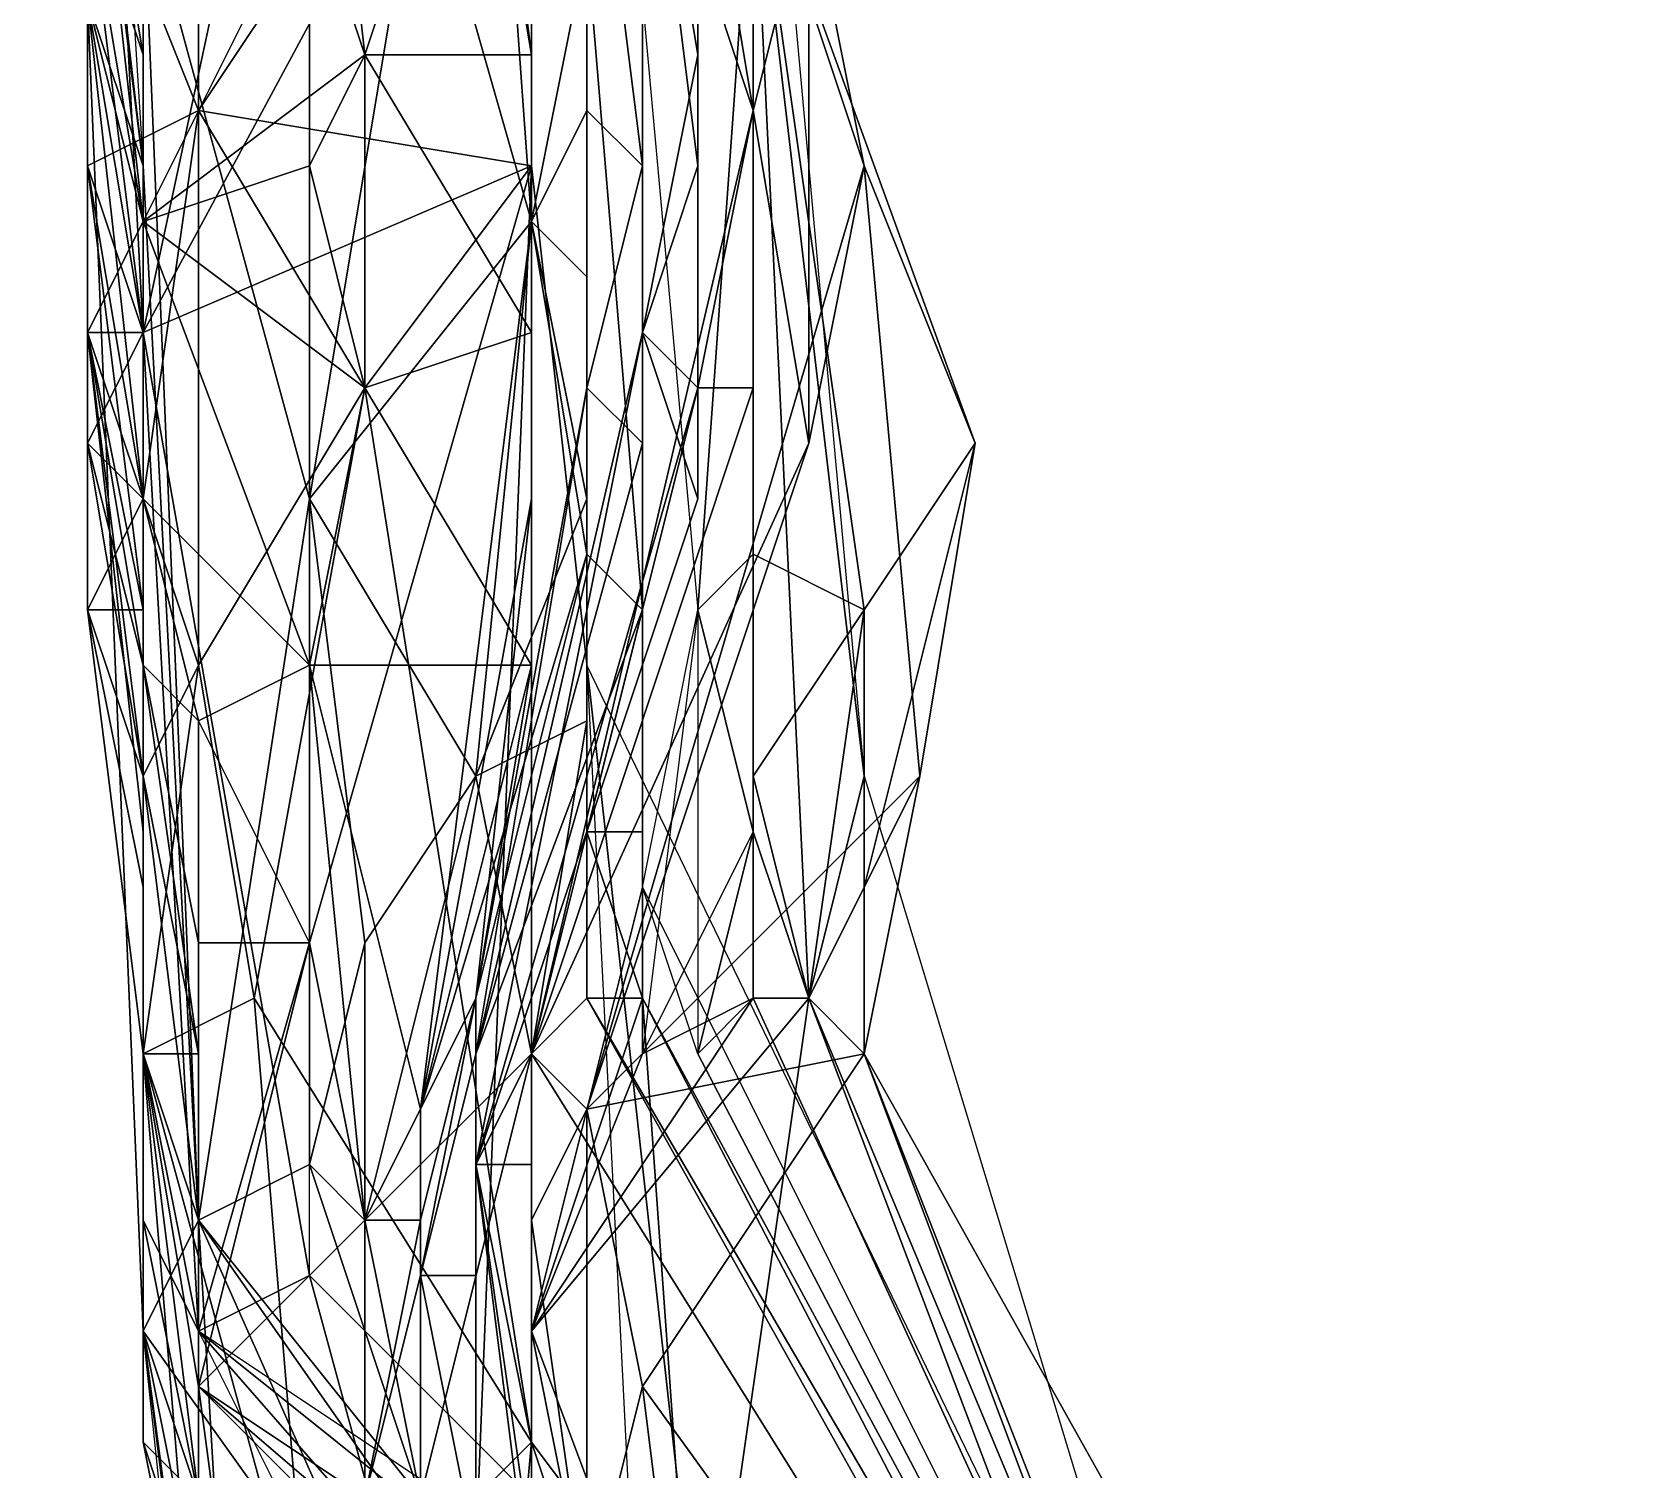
# Model space of a CAD drawing. Header units: metres. Extents: x -3.92 to 4.26, y -4.92 to 4.9.
# Drawn here: x -3.9 to -3.32, y 2.47 to 2.988 of the extents above; entities that cross this region are included whole.
import ezdxf

# ---------------------------------------------------------------- set-up
doc = ezdxf.new("R2010")
doc.units = ezdxf.units.M

msp = doc.modelspace()

# ---------------------------------------------------------------- linework, layer by layer
for points in [[(-3.86, 2.94, 0.66), (-3.9, 3.28, 0.82), (-3.86, 3.04, 0.38)], [(-3.86, 2.94, 0.66), (-3.86, 2.94, 0.8), (-3.9, 3.28, 0.82)], [(-3.88, 3, 1.12), (-3.88, 3.26, 0.94), (-3.86, 2.94, 0.8)], [(-3.86, 2.88, 1.48), (-3.88, 3.26, 1.58), (-3.72, 3.14, 1.8)], [(-3.86, 2.88, 1.48), (-3.88, 3, 1.26), (-3.88, 3.26, 1.58)], [(-3.86, 3.26, 1.82), (-3.86, 2.88, 1.62), (-3.8, 3.16, 1.8)], [(-3.86, 3.26, 1.82), (-3.86, 2.88, 1.48), (-3.86, 2.88, 1.62)], [(-3.76, 3.06, 0.06), (-3.74, 3.2, -0.06), (-3.72, 2.92, -0.04)], [(-3.72, 2.92, -0.04), (-3.74, 3.2, -0.06), (-3.7, 3.02, -0.36)], [(-3.84, 2.96, 1.86), (-3.84, 3.18, 1.88), (-3.88, 3.06, 1.8)], [(-3.72, 3.14, 1.8), (-3.84, 3.18, 1.88), (-3.84, 2.96, 1.86)], [(-3.86, 2.88, 1.62), (-3.8, 2.54, 1.82), (-3.8, 3.16, 1.8)], [(-3.78, 2.98, 0.08), (-3.8, 3.16, 0.08), (-3.74, 3.1, -0.04)], [(-3.78, 2.98, 0.08), (-3.8, 3.04, 0.14), (-3.8, 3.16, 0.08)], [(-3.64, 3.06, -1.1), (-3.64, 3.16, -1.26), (-3.6, 2.72, -1.18)], [(-3.72, 2.94, 1.78), (-3.86, 2.88, 1.48), (-3.72, 3.14, 1.8)], [(-3.72, 2.94, 1.78), (-3.72, 3.14, 1.8), (-3.84, 2.96, 1.86)], [(-3.72, 2.98, -0.18), (-3.74, 3.14, -0.12), (-3.72, 3.02, -0.26)], [(-3.72, 2.98, -0.18), (-3.72, 2.98, -0.1), (-3.74, 3.14, -0.12)], [(-3.72, 2.98, -0.1), (-3.74, 3.1, -0.04), (-3.74, 3.14, -0.12)], [(-3.72, 3.02, -0.26), (-3.72, 3.12, -0.36), (-3.72, 2.92, -0.32)], [(-3.72, 2.92, -0.32), (-3.72, 3.12, -0.36), (-3.7, 3.02, -0.44)], [(-3.7, 2.96, -0.5), (-3.7, 3.12, -0.54), (-3.7, 3.1, -0.62)], [(-3.7, 3.02, -0.44), (-3.7, 3.12, -0.54), (-3.7, 2.96, -0.5)], [(-3.86, 2.94, 0.36), (-3.88, 3.1, 0.32), (-3.86, 2.92, 0.26)], [(-3.86, 2.92, 0.26), (-3.88, 3.1, 0.32), (-3.86, 3.04, 0.26)], [(-3.86, 2.94, 0.36), (-3.86, 2.98, 0.44), (-3.88, 3.1, 0.32)], [(-3.86, 2.98, 0.44), (-3.88, 3.1, 0.52), (-3.88, 3.1, 0.32)], [(-3.86, 2.92, 0.52), (-3.88, 3.1, 0.52), (-3.86, 2.98, 0.44)], [(-3.86, 2.92, 0.52), (-3.86, 2.98, 0.58), (-3.88, 3.1, 0.52)], [(-3.86, 2.98, 0.58), (-3.88, 3.04, 0.68), (-3.88, 3.1, 0.52)], [(-3.86, 3.04, 0.38), (-3.8, 3.1, 0.2), (-3.8, 2.82, 0.22)], [(-3.8, 2.82, 0.22), (-3.8, 3.1, 0.2), (-3.76, 3.06, 0.06)], [(-3.78, 2.98, 0.08), (-3.74, 3.1, -0.04), (-3.72, 2.98, -0.1)], [(-3.7, 2.96, -0.5), (-3.7, 3.1, -0.62), (-3.68, 2.94, -0.64)], [(-3.68, 2.94, -0.64), (-3.7, 3.1, -0.62), (-3.68, 3, -0.7)], [(-3.68, 3, -0.7), (-3.68, 3.1, -0.82), (-3.68, 2.88, -0.74)], [(-3.68, 3.1, -0.82), (-3.66, 2.98, -0.8), (-3.68, 2.88, -0.74)], [(-3.68, 3.1, -0.82), (-3.66, 2.94, -0.88), (-3.66, 2.98, -0.8)], [(-3.68, 3.1, -0.82), (-3.66, 3.04, -0.88), (-3.66, 2.94, -0.88)], [(-3.66, 3.02, -0.96), (-3.66, 3.08, -1.02), (-3.64, 2.96, -1.04)], [(-3.64, 2.96, -1.04), (-3.66, 3.08, -1.02), (-3.64, 2.96, -1.12)], [(-3.66, 3.08, -1.02), (-3.64, 3.06, -1.18), (-3.64, 2.96, -1.12)], [(-3.88, 2.94, 1.76), (-3.88, 3.06, 1.8), (-3.88, 3, 1.66)], [(-3.88, 2.94, 1.76), (-3.84, 2.96, 1.86), (-3.88, 3.06, 1.8)], [(-3.8, 2.82, 0.22), (-3.76, 3.06, 0.06), (-3.72, 2.92, -0.04)], [(-3.64, 3.06, -1.1), (-3.68, 3, -0.58), (-3.66, 2.78, -0.76)], [(-3.64, 3.06, -1.1), (-3.66, 2.78, -0.76), (-3.64, 2.8, -0.98)], [(-3.64, 2.96, -1.12), (-3.64, 3.06, -1.18), (-3.62, 3.04, -1.26)], [(-3.6, 2.94, -1.26), (-3.64, 3.06, -1.1), (-3.56, 2.84, -1.26)], [(-3.56, 2.84, -1.26), (-3.64, 3.06, -1.1), (-3.6, 2.78, -1.1)], [(-3.64, 3.06, -1.1), (-3.64, 2.8, -0.98), (-3.6, 2.78, -1.1)], [(-3.6, 2.94, -1.26), (-3.62, 3.04, -1.26), (-3.64, 3.06, -1.1)], [(-3.62, 2.64, -1.02), (-3.64, 3.06, -1.1), (-3.6, 2.72, -1.18)], [(-3.62, 2.64, -1.02), (-3.64, 2.7, -0.84), (-3.64, 3.06, -1.1)], [(-3.86, 2.88, 0.6), (-3.88, 3.04, 0.68), (-3.86, 2.98, 0.58)], [(-3.86, 2.88, 0.6), (-3.88, 2.88, 0.74), (-3.88, 3.04, 0.68)], [(-3.88, 2.88, 0.74), (-3.88, 3.04, 0.78), (-3.88, 3.04, 0.68)], [(-3.88, 2.88, 0.74), (-3.88, 3.04, 0.86), (-3.88, 3.04, 0.78)], [(-3.88, 2.88, 0.74), (-3.88, 2.88, 0.9), (-3.88, 3.04, 0.86)], [(-3.88, 2.88, 0.9), (-3.88, 3.04, 0.98), (-3.88, 3.04, 0.86)], [(-3.88, 2.88, 0.9), (-3.86, 2.92, 1.02), (-3.88, 3.04, 0.98)], [(-3.86, 2.92, 1.02), (-3.88, 3, 1.12), (-3.88, 3.04, 0.98)], [(-3.88, 2.94, 1.56), (-3.88, 3.04, 1.58), (-3.88, 3, 1.46)], [(-3.88, 2.94, 1.56), (-3.88, 3, 1.66), (-3.88, 3.04, 1.58)], [(-3.86, 2.92, 0.26), (-3.8, 3.04, 0.14), (-3.78, 2.98, 0.08)], [(-3.86, 2.92, 0.26), (-3.86, 3.04, 0.26), (-3.8, 3.04, 0.14)], [(-3.84, 2.56, 0.6), (-3.86, 3.04, 0.38), (-3.8, 2.82, 0.22)], [(-3.84, 2.56, 0.6), (-3.86, 2.94, 0.66), (-3.86, 3.04, 0.38)], [(-3.66, 2.94, -0.88), (-3.66, 3.04, -0.88), (-3.66, 3.02, -0.96)], [(-3.64, 2.96, -1.12), (-3.62, 3.04, -1.26), (-3.62, 2.84, -1.2)], [(-3.62, 2.84, -1.2), (-3.62, 3.04, -1.26), (-3.6, 2.94, -1.26)], [(-3.72, 2.92, -0.24), (-3.72, 3.02, -0.26), (-3.72, 2.92, -0.32)], [(-3.72, 2.92, -0.32), (-3.7, 3.02, -0.44), (-3.7, 2.96, -0.5)], [(-3.72, 2.92, -0.24), (-3.72, 2.98, -0.18), (-3.72, 3.02, -0.26)], [(-3.7, 2.8, -0.28), (-3.72, 2.92, -0.04), (-3.7, 3.02, -0.36)], [(-3.7, 2.8, -0.28), (-3.7, 3.02, -0.36), (-3.68, 2.78, -0.5)], [(-3.7, 3.02, -0.36), (-3.68, 3, -0.58), (-3.68, 2.78, -0.5)], [(-3.66, 2.94, -0.88), (-3.66, 3.02, -0.96), (-3.66, 2.86, -0.92)], [(-3.66, 2.86, -0.92), (-3.66, 3.02, -0.96), (-3.64, 2.96, -1.04)], [(-3.86, 2.82, 1.06), (-3.88, 3, 1.12), (-3.86, 2.92, 1.02)], [(-3.86, 2.82, 1.06), (-3.86, 2.88, 1.12), (-3.88, 3, 1.12)], [(-3.86, 2.88, 1.12), (-3.88, 2.94, 1.2), (-3.88, 3, 1.12)], [(-3.88, 2.94, 1.2), (-3.88, 3, 1.26), (-3.88, 3, 1.12)], [(-3.88, 2.84, 1.22), (-3.88, 3, 1.26), (-3.88, 2.94, 1.2)], [(-3.88, 2.84, 1.22), (-3.88, 2.88, 1.4), (-3.88, 3, 1.26)], [(-3.86, 2.52, 1.28), (-3.88, 3, 1.12), (-3.86, 2.94, 0.8)], [(-3.88, 2.88, 1.4), (-3.88, 3, 1.36), (-3.88, 3, 1.26)], [(-3.86, 2.52, 1.28), (-3.86, 2.82, 1.3), (-3.88, 3, 1.12)], [(-3.88, 2.88, 1.4), (-3.88, 3, 1.46), (-3.88, 3, 1.36)], [(-3.88, 2.88, 1.4), (-3.88, 2.94, 1.56), (-3.88, 3, 1.46)], [(-3.88, 2.88, 1.7), (-3.88, 3, 1.66), (-3.88, 2.94, 1.56)], [(-3.88, 2.88, 1.7), (-3.88, 2.94, 1.76), (-3.88, 3, 1.66)], [(-3.86, 2.88, 1.48), (-3.86, 2.82, 1.3), (-3.88, 3, 1.26)], [(-3.68, 2.94, -0.64), (-3.68, 3, -0.7), (-3.68, 2.88, -0.74)], [(-3.68, 2.78, -0.5), (-3.68, 3, -0.58), (-3.68, 2.68, -0.62)], [(-3.86, 2.92, 0.26), (-3.78, 2.98, 0.08), (-3.8, 2.94, 0.16)], [(-3.86, 2.88, 0.44), (-3.86, 2.98, 0.44), (-3.86, 2.94, 0.36)], [(-3.86, 2.88, 0.44), (-3.86, 2.92, 0.52), (-3.86, 2.98, 0.44)], [(-3.86, 2.88, 0.6), (-3.86, 2.98, 0.58), (-3.86, 2.92, 0.52)], [(-3.78, 2.86, 0.08), (-3.8, 2.94, 0.16), (-3.78, 2.98, 0.08)], [(-3.78, 2.86, 0.08), (-3.78, 2.98, 0.08), (-3.72, 2.88, -0.14)], [(-3.78, 2.98, 0.08), (-3.72, 2.98, -0.1), (-3.72, 2.88, -0.14)], [(-3.72, 2.88, -0.14), (-3.72, 2.98, -0.18), (-3.72, 2.92, -0.24)], [(-3.72, 2.88, -0.14), (-3.72, 2.98, -0.1), (-3.72, 2.98, -0.18)], [(-3.68, 2.88, -0.74), (-3.66, 2.98, -0.8), (-3.66, 2.94, -0.88)], [(-3.86, 2.82, 1.82), (-3.84, 2.96, 1.86), (-3.88, 2.94, 1.76)], [(-3.86, 2.82, 1.82), (-3.84, 2.76, 1.9), (-3.84, 2.96, 1.86)], [(-3.78, 2.86, 1.84), (-3.84, 2.96, 1.86), (-3.84, 2.76, 1.9)], [(-3.78, 2.86, 1.84), (-3.72, 2.94, 1.78), (-3.84, 2.96, 1.86)], [(-3.7, 2.9, -0.42), (-3.72, 2.92, -0.32), (-3.7, 2.96, -0.5)], [(-3.72, 2.62, -1.08), (-3.64, 2.96, -1.12), (-3.62, 2.84, -1.2)], [(-3.64, 2.86, -1.04), (-3.64, 2.96, -1.12), (-3.72, 2.62, -1.08)], [(-3.7, 2.86, -0.5), (-3.7, 2.96, -0.5), (-3.68, 2.94, -0.64)], [(-3.7, 2.9, -0.42), (-3.7, 2.96, -0.5), (-3.7, 2.86, -0.5)], [(-3.66, 2.86, -0.92), (-3.64, 2.96, -1.04), (-3.64, 2.86, -1.04)], [(-3.64, 2.86, -1.04), (-3.64, 2.96, -1.04), (-3.64, 2.96, -1.12)], [(-3.88, 2.84, 1.22), (-3.88, 2.94, 1.2), (-3.86, 2.88, 1.12)], [(-3.86, 2.82, 1.54), (-3.88, 2.94, 1.56), (-3.88, 2.88, 1.4)], [(-3.86, 2.82, 1.54), (-3.86, 2.78, 1.62), (-3.88, 2.94, 1.56)], [(-3.86, 2.78, 1.62), (-3.88, 2.88, 1.7), (-3.88, 2.94, 1.56)], [(-3.88, 2.78, 1.72), (-3.88, 2.94, 1.76), (-3.88, 2.88, 1.7)], [(-3.88, 2.78, 1.72), (-3.86, 2.82, 1.82), (-3.88, 2.94, 1.76)], [(-3.86, 2.86, 0.36), (-3.86, 2.94, 0.36), (-3.86, 2.92, 0.26)], [(-3.86, 2.92, 0.26), (-3.8, 2.94, 0.16), (-3.78, 2.86, 0.08)], [(-3.86, 2.86, 0.36), (-3.86, 2.88, 0.44), (-3.86, 2.94, 0.36)], [(-3.84, 2.56, 0.6), (-3.86, 2.94, 0.8), (-3.86, 2.94, 0.66)], [(-3.86, 2.52, 1.28), (-3.86, 2.94, 0.8), (-3.84, 2.56, 0.6)], [(-3.72, 2.94, 1.78), (-3.84, 2.52, 1.54), (-3.86, 2.88, 1.48)], [(-3.72, 2.94, 1.78), (-3.74, 2.44, 1.76), (-3.84, 2.52, 1.54)], [(-3.72, 2.94, 1.78), (-3.78, 2.86, 1.84), (-3.72, 2.48, 1.86)], [(-3.74, 2.44, 1.76), (-3.72, 2.94, 1.78), (-3.66, 2.4, 1.82)], [(-3.66, 2.4, 1.82), (-3.72, 2.94, 1.78), (-3.72, 2.48, 1.86)], [(-3.7, 2.86, -0.5), (-3.68, 2.94, -0.64), (-3.68, 2.84, -0.6)], [(-3.62, 2.84, -1.2), (-3.6, 2.94, -1.26), (-3.7, 2.6, -1.24)], [(-3.7, 2.6, -1.24), (-3.6, 2.94, -1.26), (-3.58, 2.72, -1.26)], [(-3.68, 2.84, -0.6), (-3.68, 2.94, -0.64), (-3.68, 2.88, -0.74)], [(-3.68, 2.88, -0.74), (-3.66, 2.94, -0.88), (-3.66, 2.86, -0.92)], [(-3.6, 2.94, -1.26), (-3.56, 2.84, -1.26), (-3.58, 2.72, -1.26)], [(-3.88, 2.88, 0.9), (-3.86, 2.82, 1.06), (-3.86, 2.92, 1.02)], [(-3.8, 2.76, 0.12), (-3.86, 2.92, 0.26), (-3.78, 2.86, 0.08)], [(-3.86, 2.82, 0.28), (-3.86, 2.92, 0.26), (-3.8, 2.76, 0.12)], [(-3.86, 2.82, 0.28), (-3.86, 2.86, 0.36), (-3.86, 2.92, 0.26)], [(-3.86, 2.82, 0.5), (-3.86, 2.92, 0.52), (-3.86, 2.88, 0.44)], [(-3.86, 2.82, 0.5), (-3.86, 2.88, 0.6), (-3.86, 2.92, 0.52)], [(-3.74, 2.72, 0.08), (-3.8, 2.82, 0.22), (-3.72, 2.92, -0.04)], [(-3.76, 2.6, -0.34), (-3.72, 2.92, -0.32), (-3.7, 2.8, -0.4)], [(-3.72, 2.82, -0.2), (-3.72, 2.92, -0.32), (-3.76, 2.6, -0.34)], [(-3.74, 2.72, 0.08), (-3.72, 2.92, -0.04), (-3.7, 2.82, -0.08)], [(-3.72, 2.82, -0.2), (-3.72, 2.92, -0.24), (-3.72, 2.92, -0.32)], [(-3.72, 2.92, -0.32), (-3.7, 2.9, -0.42), (-3.7, 2.8, -0.4)], [(-3.72, 2.82, -0.2), (-3.72, 2.88, -0.14), (-3.72, 2.92, -0.24)], [(-3.7, 2.82, -0.08), (-3.72, 2.92, -0.04), (-3.7, 2.8, -0.28)], [(-3.7, 2.8, -0.4), (-3.7, 2.9, -0.42), (-3.7, 2.86, -0.5)], [(-3.86, 2.82, 0.66), (-3.88, 2.88, 0.74), (-3.86, 2.88, 0.6)], [(-3.86, 2.7, 0.68), (-3.88, 2.88, 0.74), (-3.86, 2.82, 0.66)], [(-3.86, 2.7, 0.68), (-3.86, 2.76, 0.74), (-3.88, 2.88, 0.74)], [(-3.86, 2.76, 0.74), (-3.86, 2.72, 0.84), (-3.88, 2.88, 0.74)], [(-3.86, 2.72, 0.84), (-3.86, 2.82, 0.82), (-3.88, 2.88, 0.74)], [(-3.86, 2.82, 0.82), (-3.88, 2.88, 0.9), (-3.88, 2.88, 0.74)], [(-3.86, 2.82, 0.82), (-3.86, 2.72, 0.84), (-3.88, 2.88, 0.9)], [(-3.86, 2.72, 0.84), (-3.86, 2.72, 0.92), (-3.88, 2.88, 0.9)], [(-3.86, 2.72, 0.92), (-3.86, 2.76, 1), (-3.88, 2.88, 0.9)], [(-3.86, 2.76, 1), (-3.86, 2.82, 1.06), (-3.88, 2.88, 0.9)], [(-3.88, 2.84, 1.22), (-3.86, 2.88, 1.12), (-3.86, 2.82, 1.06)], [(-3.86, 2.72, 1.32), (-3.88, 2.88, 1.4), (-3.88, 2.84, 1.22)], [(-3.86, 2.72, 1.32), (-3.86, 2.72, 1.4), (-3.88, 2.88, 1.4)], [(-3.86, 2.72, 1.4), (-3.86, 2.78, 1.46), (-3.88, 2.88, 1.4)], [(-3.86, 2.78, 1.46), (-3.86, 2.82, 1.54), (-3.88, 2.88, 1.4)], [(-3.86, 2.78, 1.62), (-3.88, 2.78, 1.72), (-3.88, 2.88, 1.7)], [(-3.86, 2.76, 0.42), (-3.86, 2.88, 0.44), (-3.86, 2.86, 0.36)], [(-3.86, 2.76, 0.42), (-3.86, 2.82, 0.5), (-3.86, 2.88, 0.44)], [(-3.86, 2.76, 0.58), (-3.86, 2.88, 0.6), (-3.86, 2.82, 0.5)], [(-3.86, 2.76, 0.58), (-3.86, 2.82, 0.66), (-3.86, 2.88, 0.6)], [(-3.84, 2.52, 1.54), (-3.86, 2.62, 1.4), (-3.86, 2.88, 1.48)], [(-3.86, 2.88, 1.62), (-3.84, 2.52, 1.54), (-3.8, 2.54, 1.82)], [(-3.72, 2.76, -0.14), (-3.78, 2.86, 0.08), (-3.72, 2.88, -0.14)], [(-3.74, 2.58, -0.74), (-3.68, 2.88, -0.74), (-3.74, 2.58, -0.88)], [(-3.74, 2.62, -0.66), (-3.68, 2.88, -0.74), (-3.74, 2.58, -0.74)], [(-3.74, 2.62, -0.66), (-3.68, 2.78, -0.66), (-3.68, 2.88, -0.74)], [(-3.68, 2.88, -0.74), (-3.66, 2.82, -0.84), (-3.74, 2.58, -0.88)], [(-3.72, 2.76, -0.14), (-3.72, 2.88, -0.14), (-3.72, 2.82, -0.2)], [(-3.68, 2.84, -0.6), (-3.68, 2.88, -0.74), (-3.68, 2.78, -0.66)], [(-3.66, 2.82, -0.84), (-3.68, 2.88, -0.74), (-3.66, 2.86, -0.92)], [(-3.86, 2.76, 0.34), (-3.86, 2.86, 0.36), (-3.86, 2.82, 0.28)], [(-3.86, 2.76, 0.34), (-3.86, 2.76, 0.42), (-3.86, 2.86, 0.36)], [(-3.78, 2.86, 1.84), (-3.84, 2.76, 1.9), (-3.82, 2.64, 1.88)], [(-3.72, 2.48, 1.86), (-3.78, 2.86, 1.84), (-3.82, 2.64, 1.88)], [(-3.8, 2.76, 0.12), (-3.78, 2.86, 0.08), (-3.72, 2.76, -0.14)], [(-3.74, 2.64, -0.46), (-3.7, 2.86, -0.5), (-3.74, 2.62, -0.56)], [(-3.74, 2.62, -0.56), (-3.7, 2.86, -0.5), (-3.74, 2.62, -0.66)], [(-3.7, 2.86, -0.5), (-3.68, 2.84, -0.6), (-3.74, 2.62, -0.66)], [(-3.74, 2.64, -0.46), (-3.7, 2.8, -0.4), (-3.7, 2.86, -0.5)], [(-3.74, 2.58, -0.88), (-3.66, 2.86, -0.92), (-3.72, 2.62, -1.08)], [(-3.66, 2.82, -0.84), (-3.66, 2.86, -0.92), (-3.74, 2.58, -0.88)], [(-3.66, 2.86, -0.92), (-3.64, 2.86, -1.04), (-3.72, 2.62, -1.08)], [(-3.86, 2.72, 1.08), (-3.88, 2.84, 1.22), (-3.86, 2.82, 1.06)], [(-3.86, 2.72, 1.08), (-3.86, 2.76, 1.16), (-3.88, 2.84, 1.22)], [(-3.86, 2.76, 1.16), (-3.86, 2.72, 1.24), (-3.88, 2.84, 1.22)], [(-3.86, 2.72, 1.24), (-3.86, 2.72, 1.32), (-3.88, 2.84, 1.22)], [(-3.68, 2.84, -0.6), (-3.68, 2.78, -0.66), (-3.74, 2.62, -0.66)], [(-3.72, 2.62, -1.08), (-3.62, 2.84, -1.2), (-3.7, 2.6, -1.24)], [(-3.58, 2.72, -1.26), (-3.56, 2.84, -1.26), (-3.6, 2.68, -1.1)], [(-3.56, 2.84, -1.26), (-3.6, 2.78, -1.1), (-3.6, 2.68, -1.1)], [(-3.88, 2.78, 1.72), (-3.86, 2.72, 1.8), (-3.86, 2.82, 1.82)], [(-3.84, 2.74, 0.26), (-3.86, 2.82, 0.28), (-3.8, 2.76, 0.12)], [(-3.86, 2.76, 0.34), (-3.86, 2.82, 0.28), (-3.84, 2.74, 0.26)], [(-3.86, 2.72, 0.5), (-3.86, 2.82, 0.5), (-3.86, 2.76, 0.42)], [(-3.86, 2.72, 0.5), (-3.86, 2.76, 0.58), (-3.86, 2.82, 0.5)], [(-3.86, 2.76, 0.58), (-3.86, 2.7, 0.68), (-3.86, 2.82, 0.66)], [(-3.86, 2.72, 1.08), (-3.86, 2.82, 1.06), (-3.86, 2.76, 1)], [(-3.86, 2.78, 1.46), (-3.86, 2.72, 1.56), (-3.86, 2.82, 1.54)], [(-3.86, 2.72, 1.56), (-3.86, 2.78, 1.62), (-3.86, 2.82, 1.54)], [(-3.86, 2.72, 1.8), (-3.84, 2.76, 1.9), (-3.86, 2.82, 1.82)], [(-3.84, 2.56, 0.6), (-3.8, 2.82, 0.22), (-3.8, 2.58, 0.24)], [(-3.78, 2.66, 0.2), (-3.8, 2.82, 0.22), (-3.74, 2.72, 0.08)], [(-3.8, 2.82, 0.22), (-3.78, 2.66, 0.2), (-3.8, 2.58, 0.24)], [(-3.74, 2.64, -0.24), (-3.72, 2.82, -0.2), (-3.76, 2.6, -0.34)], [(-3.74, 2.64, -0.24), (-3.72, 2.76, -0.14), (-3.72, 2.82, -0.2)], [(-3.7, 2.74, -0.06), (-3.74, 2.72, 0.08), (-3.7, 2.82, -0.08)], [(-3.7, 2.74, -0.06), (-3.7, 2.82, -0.08), (-3.7, 2.64, -0.16)], [(-3.7, 2.64, -0.16), (-3.7, 2.82, -0.08), (-3.7, 2.8, -0.28)], [(-3.76, 2.6, -0.34), (-3.7, 2.8, -0.4), (-3.74, 2.64, -0.46)], [(-3.7, 2.64, -0.16), (-3.7, 2.8, -0.28), (-3.7, 2.7, -0.3)], [(-3.7, 2.7, -0.3), (-3.7, 2.8, -0.28), (-3.68, 2.78, -0.5)], [(-3.64, 2.8, -0.98), (-3.66, 2.78, -0.76), (-3.64, 2.7, -0.84)], [(-3.64, 2.8, -0.98), (-3.64, 2.72, -0.92), (-3.6, 2.78, -1.1)], [(-3.64, 2.8, -0.98), (-3.64, 2.7, -0.84), (-3.64, 2.72, -0.92)], [(-3.86, 2.72, 1.56), (-3.88, 2.78, 1.72), (-3.86, 2.78, 1.62)], [(-3.86, 2.68, 1.64), (-3.88, 2.78, 1.72), (-3.86, 2.72, 1.56)], [(-3.86, 2.68, 1.64), (-3.86, 2.62, 1.7), (-3.88, 2.78, 1.72)], [(-3.86, 2.62, 1.7), (-3.86, 2.62, 1.78), (-3.88, 2.78, 1.72)], [(-3.86, 2.62, 1.78), (-3.86, 2.72, 1.8), (-3.88, 2.78, 1.72)], [(-3.86, 2.72, 1.4), (-3.86, 2.68, 1.48), (-3.86, 2.78, 1.46)], [(-3.86, 2.68, 1.48), (-3.86, 2.72, 1.56), (-3.86, 2.78, 1.46)], [(-3.7, 2.7, -0.3), (-3.68, 2.78, -0.5), (-3.68, 2.7, -0.46)], [(-3.68, 2.7, -0.46), (-3.68, 2.78, -0.5), (-3.68, 2.68, -0.54)], [(-3.68, 2.78, -0.5), (-3.68, 2.68, -0.62), (-3.68, 2.68, -0.54)], [(-3.68, 2.68, -0.62), (-3.66, 2.78, -0.76), (-3.68, 2.62, -0.82)], [(-3.66, 2.78, -0.76), (-3.66, 2.62, -0.74), (-3.64, 2.7, -0.84)], [(-3.6, 2.78, -1.1), (-3.64, 2.72, -0.92), (-3.62, 2.64, -1.02)], [(-3.6, 2.68, -1.1), (-3.6, 2.78, -1.1), (-3.62, 2.64, -1.02)], [(-3.84, 2.66, 0.28), (-3.86, 2.76, 0.34), (-3.84, 2.74, 0.26)], [(-3.84, 2.66, 0.28), (-3.84, 2.66, 0.36), (-3.86, 2.76, 0.34)], [(-3.84, 2.66, 0.36), (-3.86, 2.76, 0.42), (-3.86, 2.76, 0.34)], [(-3.84, 2.66, 0.36), (-3.84, 2.62, 0.44), (-3.86, 2.76, 0.42)], [(-3.84, 2.62, 0.44), (-3.86, 2.72, 0.5), (-3.86, 2.76, 0.42)], [(-3.86, 2.72, 0.5), (-3.86, 2.62, 0.66), (-3.86, 2.76, 0.58)], [(-3.86, 2.62, 0.66), (-3.86, 2.7, 0.68), (-3.86, 2.76, 0.58)], [(-3.86, 2.72, 0.84), (-3.86, 2.76, 0.74), (-3.86, 2.7, 0.68)], [(-3.86, 2.62, 0.94), (-3.86, 2.76, 1), (-3.86, 2.72, 0.92)], [(-3.86, 2.62, 0.94), (-3.86, 2.62, 1.04), (-3.86, 2.76, 1)], [(-3.86, 2.62, 1.04), (-3.86, 2.72, 1.08), (-3.86, 2.76, 1)], [(-3.86, 2.62, 1.12), (-3.86, 2.76, 1.16), (-3.86, 2.72, 1.08)], [(-3.86, 2.62, 1.12), (-3.86, 2.72, 1.24), (-3.86, 2.76, 1.16)], [(-3.82, 2.64, 1.88), (-3.84, 2.76, 1.9), (-3.86, 2.62, 1.78)], [(-3.84, 2.76, 1.9), (-3.86, 2.72, 1.8), (-3.86, 2.62, 1.78)], [(-3.8, 2.66, 0.12), (-3.84, 2.74, 0.26), (-3.8, 2.76, 0.12)], [(-3.78, 2.56, -0.04), (-3.8, 2.76, 0.12), (-3.76, 2.6, -0.12)], [(-3.8, 2.66, 0.12), (-3.8, 2.76, 0.12), (-3.78, 2.56, -0.04)], [(-3.76, 2.6, -0.12), (-3.8, 2.76, 0.12), (-3.72, 2.76, -0.14)], [(-3.76, 2.6, -0.12), (-3.72, 2.76, -0.14), (-3.74, 2.64, -0.24)], [(-3.4, 2.14, 0.28), (-3.7, 2.76, 0.02), (-3.68, 2.36, 0.64)], [(-3.84, 2.66, 0.28), (-3.84, 2.74, 0.26), (-3.8, 2.66, 0.12)], [(-3.72, 2.62, -0.04), (-3.74, 2.72, 0.08), (-3.7, 2.74, -0.06)], [(-3.72, 2.62, -0.04), (-3.7, 2.74, -0.06), (-3.7, 2.64, -0.16)], [(-3.84, 2.62, 0.44), (-3.84, 2.62, 0.52), (-3.86, 2.72, 0.5)], [(-3.84, 2.62, 0.52), (-3.86, 2.62, 0.66), (-3.86, 2.72, 0.5)], [(-3.86, 2.62, 0.66), (-3.86, 2.72, 0.84), (-3.86, 2.7, 0.68)], [(-3.86, 2.62, 0.66), (-3.84, 2.62, 0.76), (-3.86, 2.72, 0.84)], [(-3.84, 2.62, 0.76), (-3.84, 2.56, 0.82), (-3.86, 2.72, 0.84)], [(-3.84, 2.56, 0.82), (-3.86, 2.62, 0.94), (-3.86, 2.72, 0.84)], [(-3.86, 2.62, 0.94), (-3.86, 2.72, 0.92), (-3.86, 2.72, 0.84)], [(-3.86, 2.62, 1.04), (-3.86, 2.62, 1.12), (-3.86, 2.72, 1.08)], [(-3.86, 2.62, 1.26), (-3.86, 2.72, 1.24), (-3.86, 2.62, 1.12)], [(-3.86, 2.62, 1.26), (-3.86, 2.72, 1.32), (-3.86, 2.72, 1.24)], [(-3.86, 2.62, 1.4), (-3.86, 2.72, 1.32), (-3.86, 2.62, 1.26)], [(-3.86, 2.62, 1.4), (-3.86, 2.72, 1.4), (-3.86, 2.72, 1.32)], [(-3.86, 2.62, 1.4), (-3.86, 2.68, 1.48), (-3.86, 2.72, 1.4)], [(-3.86, 2.62, 1.54), (-3.86, 2.72, 1.56), (-3.86, 2.68, 1.48)], [(-3.86, 2.62, 1.54), (-3.86, 2.68, 1.64), (-3.86, 2.72, 1.56)], [(-3.78, 2.56, 0.12), (-3.74, 2.72, 0.08), (-3.72, 2.62, -0.04)], [(-3.78, 2.56, 0.12), (-3.78, 2.66, 0.2), (-3.74, 2.72, 0.08)], [(-3.7, 2.6, -1.24), (-3.58, 2.72, -1.26), (-3.6, 2.62, -1.24)], [(-3.64, 2.72, -0.92), (-3.64, 2.7, -0.84), (-3.62, 2.64, -1.02)], [(-3.62, 2.64, -1.02), (-3.6, 2.72, -1.18), (-3.4, 2.06, -1.18)], [(-3.58, 2.72, -1.26), (-3.6, 2.62, -1.16), (-3.6, 2.62, -1.24)], [(-3.58, 2.72, -1.26), (-3.6, 2.68, -1.1), (-3.6, 2.62, -1.16)], [(-3.7, 2.64, -0.16), (-3.7, 2.7, -0.3), (-3.68, 2.64, -0.38)], [(-3.7, 2.7, -0.3), (-3.68, 2.7, -0.46), (-3.68, 2.64, -0.38)], [(-3.68, 2.7, -0.46), (-3.68, 2.68, -0.54), (-3.68, 2.64, -0.38)], [(-3.68, 2.62, -0.82), (-3.64, 2.7, -0.84), (-3.64, 2.64, -0.94)], [(-3.66, 2.62, -0.74), (-3.64, 2.64, -0.94), (-3.64, 2.7, -0.84)], [(-3.86, 2.62, 1.4), (-3.86, 2.62, 1.54), (-3.86, 2.68, 1.48)], [(-3.86, 2.62, 1.54), (-3.86, 2.58, 1.62), (-3.86, 2.68, 1.64)], [(-3.86, 2.58, 1.62), (-3.86, 2.62, 1.7), (-3.86, 2.68, 1.64)], [(-3.68, 2.64, -0.38), (-3.68, 2.68, -0.54), (-3.72, 2.52, -0.8)], [(-3.68, 2.68, -0.54), (-3.68, 2.68, -0.62), (-3.72, 2.52, -0.8)], [(-3.72, 2.52, -0.8), (-3.68, 2.68, -0.62), (-3.68, 2.62, -0.82)], [(-3.66, 2.62, -0.74), (-3.68, 2.68, -0.62), (-3.42, 2.16, -0.74)], [(-3.6, 2.68, -1.1), (-3.62, 2.64, -1.02), (-3.6, 2.62, -1.16)], [(-3.84, 2.5, 0.26), (-3.8, 2.66, 0.12), (-3.78, 2.56, 0.04)], [(-3.84, 2.5, 0.26), (-3.84, 2.66, 0.28), (-3.8, 2.66, 0.12)], [(-3.84, 2.5, 0.26), (-3.84, 2.56, 0.32), (-3.84, 2.66, 0.28)], [(-3.84, 2.56, 0.32), (-3.84, 2.66, 0.36), (-3.84, 2.66, 0.28)], [(-3.84, 2.56, 0.32), (-3.84, 2.62, 0.44), (-3.84, 2.66, 0.36)], [(-3.78, 2.56, 0.04), (-3.8, 2.66, 0.12), (-3.78, 2.56, -0.04)], [(-3.8, 2.58, 0.24), (-3.78, 2.66, 0.2), (-3.78, 2.56, 0.12)], [(-3.8, 2.4, 1.88), (-3.82, 2.64, 1.88), (-3.86, 2.62, 1.78)], [(-3.8, 2.4, 1.88), (-3.72, 2.48, 1.86), (-3.82, 2.64, 1.88)], [(-3.76, 2.6, -0.34), (-3.74, 2.64, -0.46), (-3.76, 2.54, -0.4)], [(-3.76, 2.56, -0.2), (-3.74, 2.64, -0.24), (-3.76, 2.6, -0.34)], [(-3.76, 2.54, -0.4), (-3.74, 2.64, -0.46), (-3.74, 2.62, -0.56)], [(-3.76, 2.56, -0.2), (-3.76, 2.6, -0.12), (-3.74, 2.64, -0.24)], [(-3.42, 2.14, -0.14), (-3.72, 2.62, -0.04), (-3.7, 2.64, -0.16)], [(-3.68, 2.64, -0.38), (-3.72, 2.52, -0.8), (-3.66, 2.36, -0.78)], [(-3.72, 2.52, -0.8), (-3.62, 2.64, -1.02), (-3.66, 2.36, -0.78)], [(-3.72, 2.52, -0.8), (-3.64, 2.64, -0.94), (-3.62, 2.64, -1.02)], [(-3.72, 2.52, -0.8), (-3.68, 2.62, -0.82), (-3.64, 2.64, -0.94)], [(-3.42, 2.14, -0.14), (-3.7, 2.64, -0.16), (-3.42, 2.14, -0.22)], [(-3.42, 2.14, -0.22), (-3.7, 2.64, -0.16), (-3.42, 2.16, -0.3)], [(-3.7, 2.64, -0.16), (-3.68, 2.64, -0.38), (-3.42, 2.16, -0.3)], [(-3.42, 2.16, -0.3), (-3.68, 2.64, -0.38), (-3.42, 2.14, -0.38)], [(-3.42, 2.14, -0.38), (-3.68, 2.64, -0.38), (-3.66, 2.36, -0.78)], [(-3.62, 2.64, -1.02), (-3.4, 2.06, -1.18), (-3.66, 2.36, -0.78)], [(-3.64, 2.64, -0.94), (-3.66, 2.62, -0.74), (-3.42, 2.16, -0.74)], [(-3.62, 2.64, -1.02), (-3.64, 2.64, -0.94), (-3.42, 2.16, -0.92)], [(-3.64, 2.64, -0.94), (-3.42, 2.16, -0.74), (-3.42, 2.16, -0.92)], [(-3.6, 2.62, -1.16), (-3.62, 2.64, -1.02), (-3.42, 2.16, -1.04)], [(-3.62, 2.64, -1.02), (-3.42, 2.16, -0.92), (-3.42, 2.16, -1.04)], [(-3.84, 2.5, 0.54), (-3.86, 2.62, 0.66), (-3.84, 2.62, 0.52)], [(-3.84, 2.5, 0.54), (-3.84, 2.5, 0.68), (-3.86, 2.62, 0.66)], [(-3.84, 2.5, 0.68), (-3.84, 2.5, 0.76), (-3.86, 2.62, 0.66)], [(-3.84, 2.5, 0.76), (-3.84, 2.56, 0.82), (-3.86, 2.62, 0.66)], [(-3.84, 2.56, 0.82), (-3.84, 2.62, 0.76), (-3.86, 2.62, 0.66)], [(-3.84, 2.52, 0.9), (-3.86, 2.62, 0.94), (-3.84, 2.56, 0.82)], [(-3.84, 2.52, 0.9), (-3.84, 2.52, 0.98), (-3.86, 2.62, 0.94)], [(-3.84, 2.52, 0.98), (-3.86, 2.62, 1.04), (-3.86, 2.62, 0.94)], [(-3.84, 2.46, 1.04), (-3.86, 2.62, 1.04), (-3.84, 2.52, 0.98)], [(-3.84, 2.46, 1.04), (-3.84, 2.52, 1.1), (-3.86, 2.62, 1.04)], [(-3.84, 2.52, 1.1), (-3.86, 2.56, 1.18), (-3.86, 2.62, 1.04)], [(-3.86, 2.56, 1.18), (-3.86, 2.62, 1.12), (-3.86, 2.62, 1.04)], [(-3.86, 2.56, 1.18), (-3.86, 2.62, 1.26), (-3.86, 2.62, 1.12)], [(-3.86, 2.52, 1.28), (-3.86, 2.62, 1.26), (-3.86, 2.56, 1.18)], [(-3.86, 2.52, 1.28), (-3.86, 2.62, 1.4), (-3.86, 2.62, 1.26)], [(-3.86, 2.48, 1.62), (-3.86, 2.62, 1.54), (-3.86, 2.52, 1.44)], [(-3.86, 2.62, 1.4), (-3.86, 2.52, 1.44), (-3.86, 2.62, 1.54)], [(-3.86, 2.48, 1.62), (-3.86, 2.58, 1.62), (-3.86, 2.62, 1.54)], [(-3.86, 2.58, 1.62), (-3.86, 2.48, 1.62), (-3.86, 2.62, 1.7)], [(-3.86, 2.48, 1.62), (-3.86, 2.62, 1.78), (-3.86, 2.62, 1.7)], [(-3.84, 2.46, 1.74), (-3.86, 2.62, 1.78), (-3.86, 2.48, 1.62)], [(-3.84, 2.46, 1.74), (-3.84, 2.38, 1.76), (-3.86, 2.62, 1.78)], [(-3.84, 2.38, 1.76), (-3.8, 2.4, 1.88), (-3.86, 2.62, 1.78)], [(-3.84, 2.52, 1.54), (-3.84, 2.52, 1.36), (-3.86, 2.62, 1.4)], [(-3.84, 2.52, 0.4), (-3.84, 2.62, 0.44), (-3.84, 2.56, 0.32)], [(-3.84, 2.52, 0.4), (-3.84, 2.5, 0.54), (-3.84, 2.62, 0.44)], [(-3.84, 2.5, 0.54), (-3.84, 2.62, 0.52), (-3.84, 2.62, 0.44)], [(-3.76, 2.46, 0.2), (-3.78, 2.56, 0.12), (-3.72, 2.62, -0.04)], [(-3.76, 2.54, -0.4), (-3.74, 2.62, -0.56), (-3.74, 2.54, -0.52)], [(-3.76, 2.46, 0.2), (-3.72, 2.62, -0.04), (-3.42, 2.14, -0.14)], [(-3.74, 2.54, -0.52), (-3.74, 2.62, -0.56), (-3.74, 2.54, -0.6)], [(-3.74, 2.54, -0.6), (-3.74, 2.62, -0.66), (-3.74, 2.58, -0.74)], [(-3.74, 2.62, -0.56), (-3.74, 2.62, -0.66), (-3.74, 2.54, -0.6)], [(-3.74, 2.58, -0.88), (-3.72, 2.62, -1.08), (-3.72, 2.58, -1)], [(-3.72, 2.58, -1), (-3.72, 2.62, -1.08), (-3.72, 2.52, -1.06)], [(-3.72, 2.52, -1.06), (-3.72, 2.62, -1.08), (-3.72, 2.56, -1.16)], [(-3.72, 2.62, -1.08), (-3.7, 2.6, -1.24), (-3.72, 2.56, -1.16)], [(-3.68, 2.5, -1.24), (-3.7, 2.6, -1.24), (-3.6, 2.62, -1.24)], [(-3.68, 2.5, -1.24), (-3.6, 2.62, -1.24), (-3.42, 2.14, -1.22)], [(-3.42, 2.14, -1.22), (-3.6, 2.62, -1.24), (-3.32, 2.12, -1.24)], [(-3.6, 2.62, -1.16), (-3.32, 2.12, -1.24), (-3.6, 2.62, -1.24)], [(-3.6, 2.62, -1.16), (-3.42, 2.16, -1.12), (-3.32, 2.12, -1.24)], [(-3.42, 2.16, -1.12), (-3.6, 2.62, -1.16), (-3.42, 2.16, -1.04)], [(-3.78, 2.56, -0.04), (-3.76, 2.6, -0.12), (-3.76, 2.56, -0.2)], [(-3.76, 2.54, -0.28), (-3.76, 2.6, -0.34), (-3.76, 2.54, -0.4)], [(-3.76, 2.54, -0.28), (-3.76, 2.56, -0.2), (-3.76, 2.6, -0.34)], [(-3.72, 2.56, -1.16), (-3.7, 2.6, -1.24), (-3.7, 2.42, -1.2)], [(-3.7, 2.6, -1.24), (-3.68, 2.5, -1.24), (-3.7, 2.42, -1.2)], [(-3.84, 2.56, 0.6), (-3.8, 2.58, 0.24), (-3.76, 2.46, 0.2)], [(-3.8, 2.58, 0.24), (-3.78, 2.56, 0.12), (-3.76, 2.46, 0.2)], [(-3.74, 2.44, -0.64), (-3.74, 2.58, -0.74), (-3.72, 2.42, -0.76)], [(-3.74, 2.58, -0.74), (-3.72, 2.44, -0.84), (-3.72, 2.42, -0.76)], [(-3.74, 2.58, -0.74), (-3.74, 2.58, -0.88), (-3.72, 2.44, -0.84)], [(-3.74, 2.44, -0.64), (-3.74, 2.54, -0.6), (-3.74, 2.58, -0.74)], [(-3.72, 2.44, -0.84), (-3.74, 2.58, -0.88), (-3.72, 2.42, -0.92)], [(-3.74, 2.58, -0.88), (-3.72, 2.48, -0.98), (-3.72, 2.42, -0.92)], [(-3.74, 2.58, -0.88), (-3.72, 2.58, -1), (-3.72, 2.48, -0.98)], [(-3.72, 2.48, -0.98), (-3.72, 2.58, -1), (-3.72, 2.52, -1.06)], [(-3.84, 2.46, 1.04), (-3.86, 2.56, 1.18), (-3.84, 2.52, 1.1)], [(-3.84, 2.46, 1.04), (-3.84, 2.46, 1.16), (-3.86, 2.56, 1.18)], [(-3.84, 2.46, 1.16), (-3.86, 2.52, 1.28), (-3.86, 2.56, 1.18)], [(-3.86, 2.52, 1.28), (-3.84, 2.56, 0.6), (-3.76, 2.38, 0.76)], [(-3.78, 2.46, 0.04), (-3.84, 2.5, 0.26), (-3.78, 2.56, 0.04)], [(-3.84, 2.5, 0.26), (-3.84, 2.52, 0.4), (-3.84, 2.56, 0.32)], [(-3.84, 2.5, 0.76), (-3.84, 2.46, 0.84), (-3.84, 2.56, 0.82)], [(-3.84, 2.46, 0.84), (-3.84, 2.52, 0.9), (-3.84, 2.56, 0.82)], [(-3.7, 2.36, 0.56), (-3.84, 2.56, 0.6), (-3.76, 2.46, 0.2)], [(-3.7, 2.36, 0.56), (-3.82, 2.22, 0.86), (-3.84, 2.56, 0.6)], [(-3.76, 2.38, 0.76), (-3.84, 2.56, 0.6), (-3.82, 2.22, 0.86)], [(-3.78, 2.46, -0.12), (-3.76, 2.56, -0.2), (-3.76, 2.54, -0.28)], [(-3.78, 2.46, -0.04), (-3.78, 2.56, -0.04), (-3.78, 2.46, -0.12)], [(-3.78, 2.46, 0.04), (-3.78, 2.56, -0.04), (-3.78, 2.46, -0.04)], [(-3.78, 2.46, 0.04), (-3.78, 2.56, 0.04), (-3.78, 2.56, -0.04)], [(-3.78, 2.46, -0.12), (-3.78, 2.56, -0.04), (-3.76, 2.56, -0.2)], [(-3.72, 2.52, -1.06), (-3.72, 2.56, -1.16), (-3.7, 2.42, -1.12)], [(-3.7, 2.42, -1.12), (-3.72, 2.56, -1.16), (-3.7, 2.42, -1.2)], [(-3.84, 2.52, 1.54), (-3.74, 2.32, 1.8), (-3.8, 2.54, 1.82)], [(-3.74, 2.32, 1.8), (-3.66, 2.4, 1.82), (-3.8, 2.54, 1.82)], [(-3.78, 2.46, -0.12), (-3.76, 2.54, -0.28), (-3.76, 2.46, -0.24)], [(-3.74, 2.44, -0.4), (-3.76, 2.54, -0.4), (-3.74, 2.44, -0.48)], [(-3.76, 2.46, -0.24), (-3.76, 2.54, -0.4), (-3.74, 2.44, -0.4)], [(-3.76, 2.46, -0.24), (-3.76, 2.54, -0.28), (-3.76, 2.54, -0.4)], [(-3.76, 2.54, -0.4), (-3.74, 2.44, -0.56), (-3.74, 2.44, -0.48)], [(-3.76, 2.54, -0.4), (-3.74, 2.54, -0.52), (-3.74, 2.44, -0.56)], [(-3.74, 2.44, -0.56), (-3.74, 2.54, -0.6), (-3.74, 2.44, -0.64)], [(-3.74, 2.54, -0.52), (-3.74, 2.54, -0.6), (-3.74, 2.44, -0.56)], [(-3.84, 2.42, 1.24), (-3.86, 2.52, 1.28), (-3.84, 2.46, 1.16)], [(-3.84, 2.42, 1.24), (-3.84, 2.36, 1.32), (-3.86, 2.52, 1.28)], [(-3.84, 2.36, 1.32), (-3.84, 2.42, 1.38), (-3.86, 2.52, 1.28)], [(-3.84, 2.42, 1.38), (-3.86, 2.52, 1.44), (-3.86, 2.52, 1.28)], [(-3.82, 2.14, 1.18), (-3.86, 2.52, 1.28), (-3.82, 2.22, 0.86)], [(-3.84, 2.42, 1.38), (-3.84, 2.36, 1.44), (-3.86, 2.52, 1.44)], [(-3.84, 2.36, 1.44), (-3.84, 2.42, 1.5), (-3.86, 2.52, 1.44)], [(-3.86, 2.52, 1.28), (-3.76, 2.38, 0.76), (-3.82, 2.22, 0.86)], [(-3.84, 2.42, 1.5), (-3.86, 2.48, 1.62), (-3.86, 2.52, 1.44)], [(-3.7, 2.36, 0.46), (-3.84, 2.52, 0.4), (-3.84, 2.5, 0.26)], [(-3.84, 2.5, 0.54), (-3.84, 2.52, 0.4), (-3.7, 2.36, 0.46)], [(-3.84, 2.46, 0.84), (-3.84, 2.42, 0.92), (-3.84, 2.52, 0.9)], [(-3.84, 2.42, 0.92), (-3.84, 2.52, 0.98), (-3.84, 2.52, 0.9)], [(-3.84, 2.42, 0.92), (-3.84, 2.46, 1.04), (-3.84, 2.52, 0.98)], [(-3.74, 2.44, 1.76), (-3.66, 2.4, 1.82), (-3.84, 2.52, 1.54)], [(-3.72, 2.48, -0.98), (-3.72, 2.52, -1.06), (-3.7, 2.42, -1.04)], [(-3.7, 2.42, -1.04), (-3.72, 2.52, -1.06), (-3.7, 2.42, -1.12)], [(-3.78, 2.46, 0.12), (-3.84, 2.5, 0.26), (-3.78, 2.46, 0.04)], [(-3.7, 2.36, 0.28), (-3.84, 2.5, 0.26), (-3.78, 2.46, 0.12)], [(-3.7, 2.36, 0.28), (-3.7, 2.38, 0.36), (-3.84, 2.5, 0.26)], [(-3.7, 2.38, 0.36), (-3.7, 2.36, 0.46), (-3.84, 2.5, 0.26)], [(-3.8, 2.2, 0.76), (-3.84, 2.5, 0.54), (-3.7, 2.36, 0.46)], [(-3.8, 2.2, 0.76), (-3.84, 2.28, 0.8), (-3.84, 2.5, 0.54)], [(-3.84, 2.28, 0.8), (-3.84, 2.5, 0.68), (-3.84, 2.5, 0.54)], [(-3.84, 2.28, 0.8), (-3.84, 2.36, 0.84), (-3.84, 2.5, 0.68)], [(-3.84, 2.5, 0.68), (-3.84, 2.36, 0.84), (-3.84, 2.5, 0.76)], [(-3.84, 2.36, 0.84), (-3.84, 2.46, 0.84), (-3.84, 2.5, 0.76)], [(-3.7, 2.42, -1.2), (-3.68, 2.5, -1.24), (-3.66, 2.34, -1.18)], [(-3.66, 2.34, -1.18), (-3.68, 2.5, -1.24), (-3.42, 2.14, -1.22)], [(-3.84, 2.38, 1.58), (-3.86, 2.48, 1.62), (-3.84, 2.42, 1.5)], [(-3.84, 2.38, 1.58), (-3.84, 2.38, 1.68), (-3.86, 2.48, 1.62)], [(-3.84, 2.38, 1.68), (-3.84, 2.38, 1.76), (-3.86, 2.48, 1.62)], [(-3.84, 2.38, 1.76), (-3.84, 2.46, 1.74), (-3.86, 2.48, 1.62)], [(-3.8, 2.4, 1.88), (-3.74, 2.26, 1.86), (-3.72, 2.48, 1.86)], [(-3.74, 2.26, 1.86), (-3.66, 2.4, 1.82), (-3.72, 2.48, 1.86)], [(-3.72, 2.42, -0.92), (-3.72, 2.48, -0.98), (-3.7, 2.42, -1.04)]]:
    msp.add_3dface(points)

doc.saveas('drawing.dxf')
